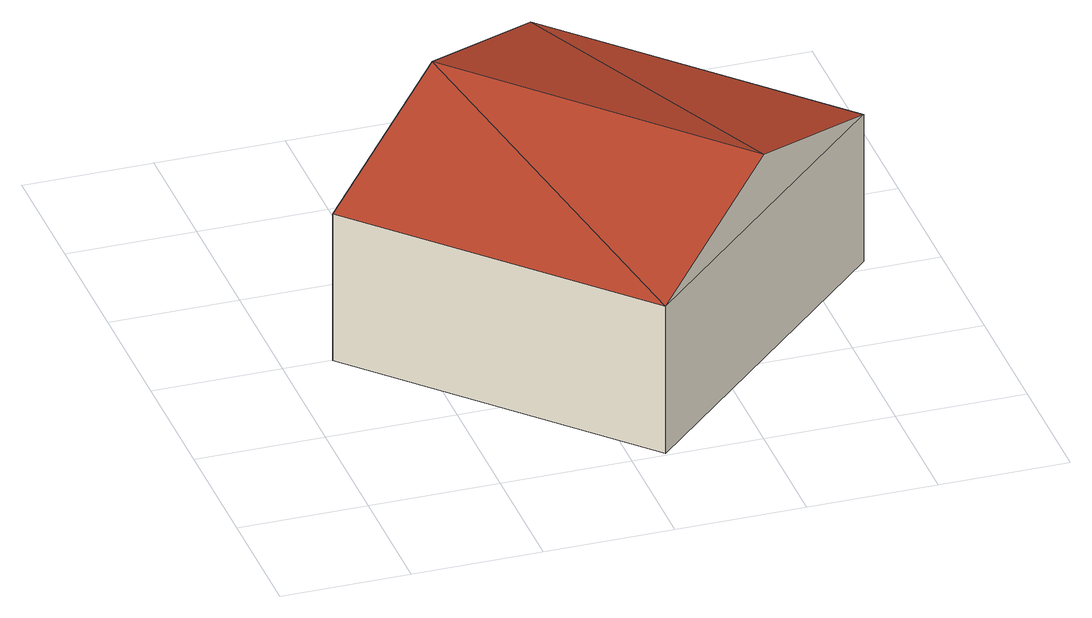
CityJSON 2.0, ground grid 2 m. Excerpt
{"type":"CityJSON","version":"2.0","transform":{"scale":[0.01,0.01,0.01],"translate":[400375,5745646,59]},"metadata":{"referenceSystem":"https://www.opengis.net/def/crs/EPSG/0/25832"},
"CityObjects":{
"building1":{"type":"Building","attributes":{"Gemeindeschluessel":"05558044","Geometrietyp2DReferenz":"3000","function":"31001_1310","roofType":"3100","measuredHeight":3.43},"geometry":[{"type":"Solid","lod":"2","boundaries":[[[[0,1,2,3]],[[4,5,1,0]],[[6,7,5,4]],[[3,2,7,6]],[[0,8,4]],[[6,9,3]],[[8,0,3]],[[3,9,8]],[[4,8,9]],[[9,6,4]],[[1,5,7,2]]]],"semantics":{"surfaces":[{"type":"WallSurface"},{"type":"RoofSurface"},{"type":"GroundSurface"}],"values":[[0,0,0,0,0,0,1,1,1,1,2]]}}]}
},
"vertices":[
[890,423,269],[890,423,21],[513,817,21],[513,817,269],[453,5,269],[453,5,21],[76,399,269],[76,399,21],[671,214,364],[295,608,364]
]}
